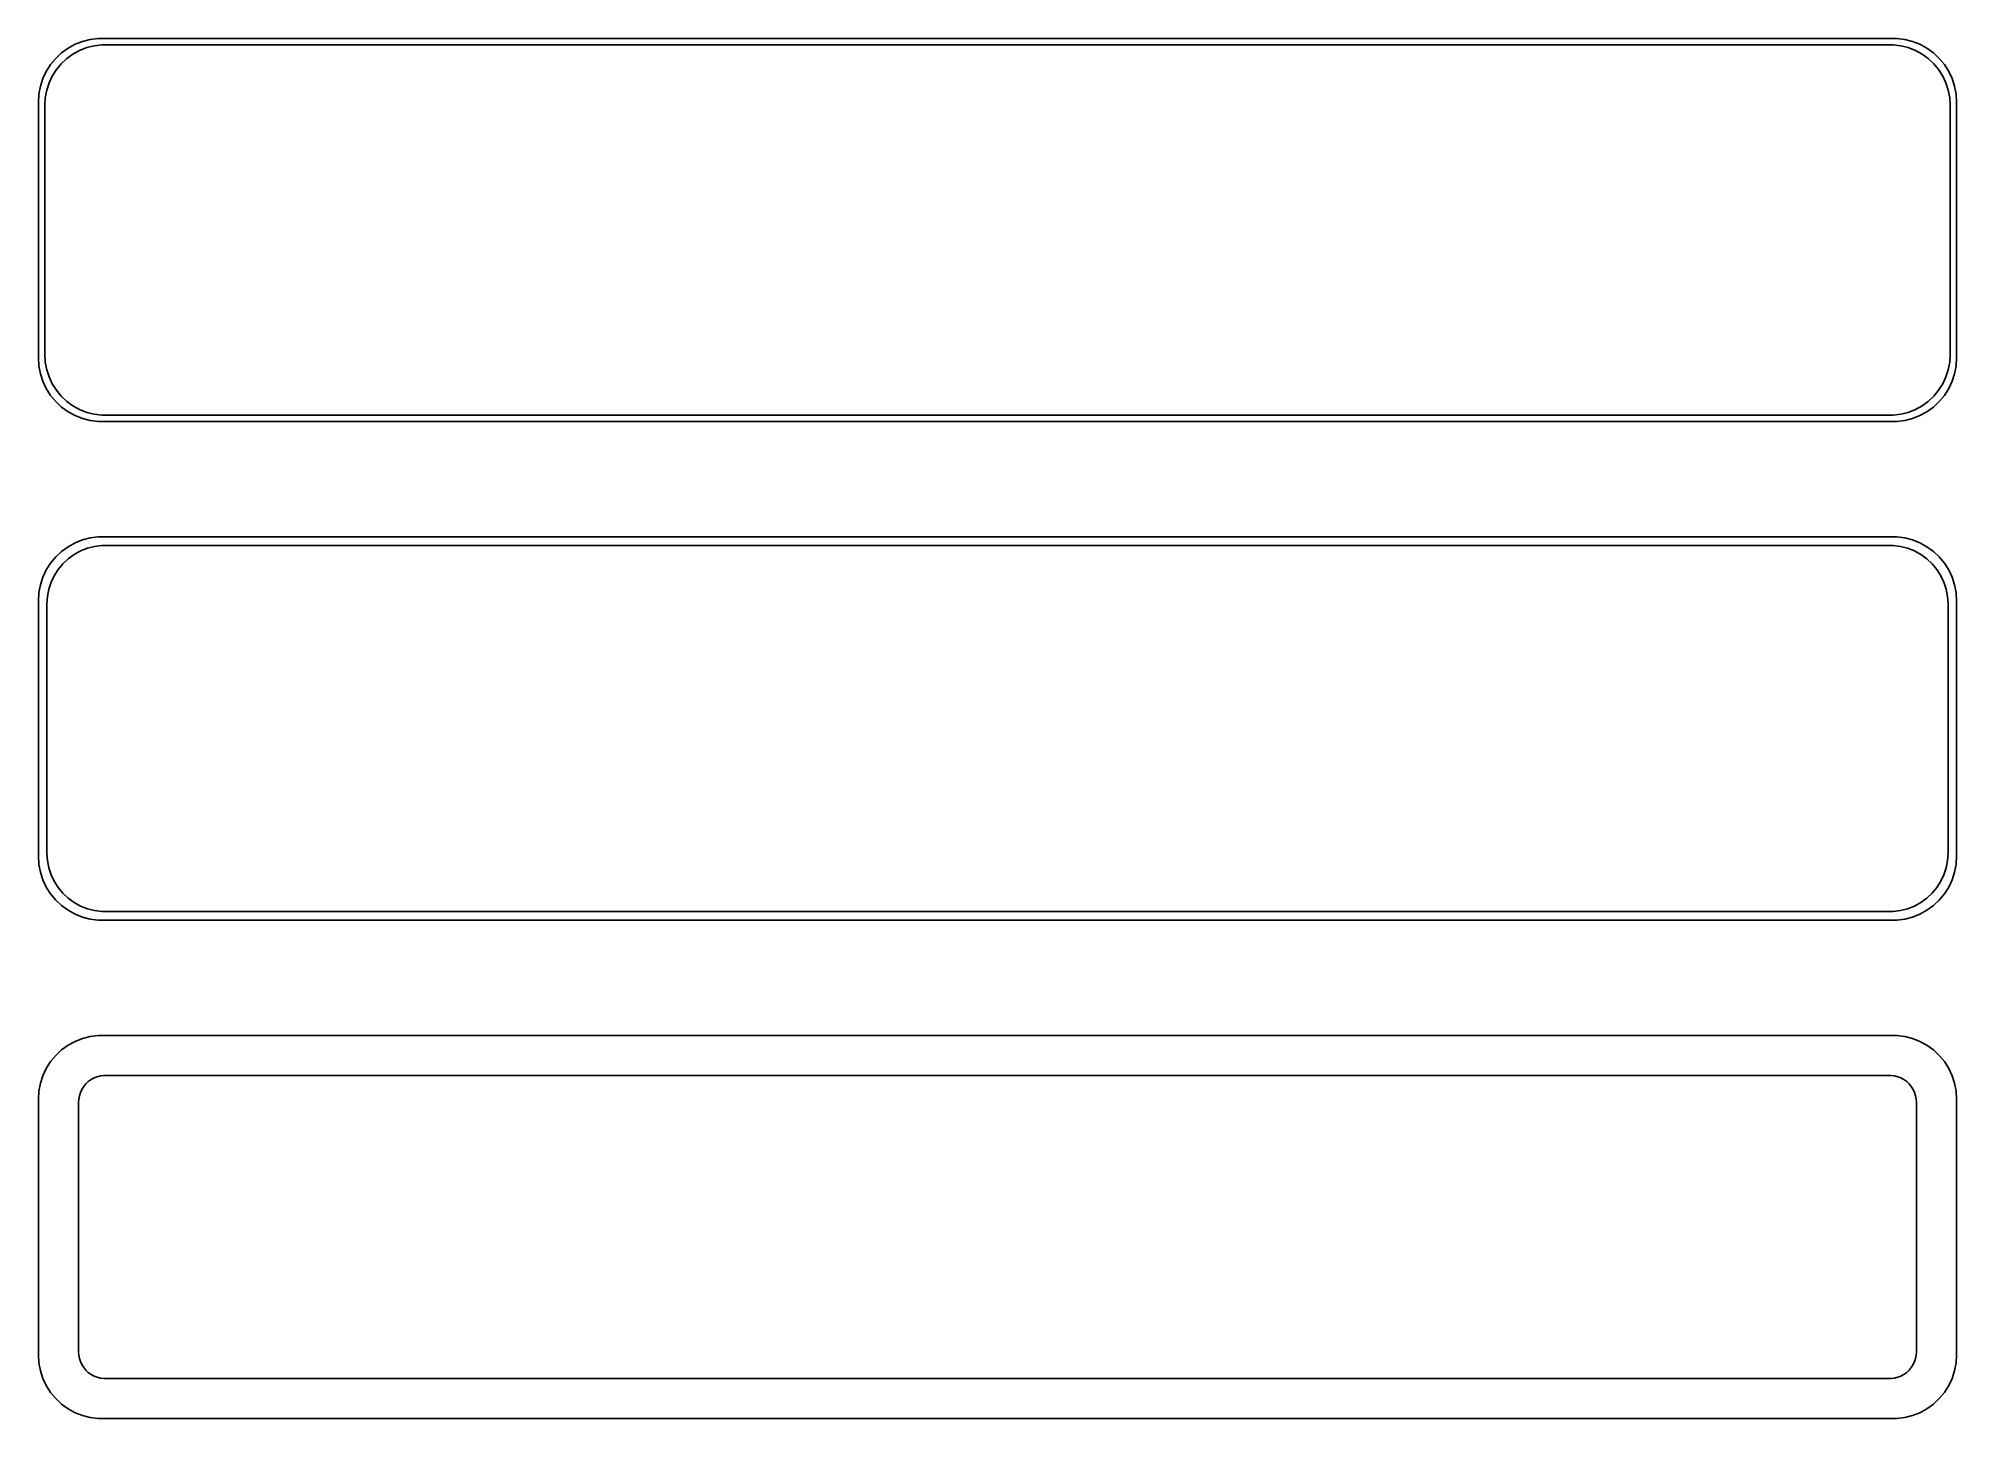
# Model space of a CAD drawing. Header units: metres. Extents: x -75 to 75, y 102 to 210.
import ezdxf

# ---------------------------------------------------------------- set-up
doc = ezdxf.new("R2010")
doc.units = ezdxf.units.M

msp = doc.modelspace()

# ---------------------------------------------------------------- linework, layer by layer
for p, q in [((-73.1871, 208.853), (-73.6448, 208.423)), ((-72.6791, 209.222), (-73.1871, 208.853)), ((-72.7778, 208.41), (-72.2952, 208.761)), ((-72.1289, 209.524), (-72.6791, 209.222)), ((-72.2952, 208.761), (-71.7724, 209.048)), ((-71.5451, 209.755), (-72.1289, 209.524)), ((-71.7724, 209.048), (-71.2178, 209.268)), ((-70.9369, 209.911), (-71.5451, 209.755)), ((-71.2178, 209.268), (-70.6401, 209.416)), ((-70.3139, 209.99), (-70.9369, 209.911)), ((-70.6401, 209.416), (-70.0482, 209.491)), ((70.3139, 209.99), (-70.3139, 209.99)), ((-70.0482, 209.491), (70.0482, 209.491)), ((70.0482, 209.491), (70.6401, 209.416)), ((70.9369, 209.911), (70.3139, 209.99)), ((70.6401, 209.416), (71.2178, 209.268)), ((71.5451, 209.755), (70.9369, 209.911)), ((71.2178, 209.268), (71.7724, 209.048)), ((72.1289, 209.524), (71.5451, 209.755)), ((71.7724, 209.048), (72.2952, 208.761)), ((72.6791, 209.222), (72.1289, 209.524)), ((72.2952, 208.761), (72.7778, 208.41)), ((73.1871, 208.853), (72.6791, 209.222)), ((73.6448, 208.423), (73.1871, 208.853)), ((-74.3815, 207.409), (-74.6489, 206.841)), ((-74.0451, 207.939), (-74.3815, 207.409)), ((-74.1664, 206.499), (-73.9125, 207.038)), ((-73.6448, 208.423), (-74.0451, 207.939)), ((-73.9125, 207.038), (-73.5928, 207.542)), ((-73.5928, 207.542), (-73.2126, 208.002)), ((-73.2126, 208.002), (-72.7778, 208.41)), ((72.7778, 208.41), (73.2126, 208.002)), ((73.2126, 208.002), (73.5928, 207.542)), ((73.5928, 207.542), (73.9125, 207.038)), ((74.0451, 207.939), (73.6448, 208.423)), ((73.9125, 207.038), (74.1664, 206.499)), ((74.3815, 207.409), (74.0451, 207.939)), ((74.6489, 206.841), (74.3815, 207.409)), ((-74.9606, 205.627), (-75, 205)), ((-74.8429, 206.243), (-74.9606, 205.627)), ((-74.6489, 206.841), (-74.8429, 206.243)), ((-74.4625, 205.345), (-74.3508, 205.931)), ((-74.3508, 205.931), (-74.1664, 206.499)), ((74.1664, 206.499), (74.3508, 205.931)), ((74.3508, 205.931), (74.4625, 205.345)), ((74.8429, 206.243), (74.6489, 206.841)), ((74.9606, 205.627), (74.8429, 206.243)), ((75, 205), (74.9606, 205.627)), ((-75, 205), (-75, 185)), ((-74.5, 204.75), (-74.4625, 205.345)), ((-74.5, 185.25), (-74.5, 204.75)), ((74.4625, 205.345), (74.5, 204.75)), ((74.5, 204.75), (74.5, 185.25)), ((75, 185), (75, 205)), ((-75, 185), (-74.9606, 184.373)), ((-74.4625, 184.655), (-74.5, 185.25)), ((-74.3508, 184.069), (-74.4625, 184.655)), ((74.4625, 184.655), (74.3508, 184.069)), ((74.5, 185.25), (74.4625, 184.655)), ((74.9606, 184.373), (75, 185)), ((-74.9606, 184.373), (-74.8429, 183.757)), ((-74.8429, 183.757), (-74.6489, 183.159)), ((-74.6489, 183.159), (-74.3815, 182.591)), ((-74.1664, 183.501), (-74.3508, 184.069)), ((-73.9125, 182.962), (-74.1664, 183.501)), ((74.1664, 183.501), (73.9125, 182.962)), ((74.3508, 184.069), (74.1664, 183.501)), ((74.3815, 182.591), (74.6489, 183.159)), ((74.6489, 183.159), (74.8429, 183.757)), ((74.8429, 183.757), (74.9606, 184.373)), ((-74.3815, 182.591), (-74.0451, 182.061)), ((-74.0451, 182.061), (-73.6448, 181.577)), ((-73.5928, 182.458), (-73.9125, 182.962)), ((-73.6448, 181.577), (-73.1871, 181.147)), ((-73.2126, 181.998), (-73.5928, 182.458)), ((-72.7778, 181.59), (-73.2126, 181.998)), ((-72.2952, 181.239), (-72.7778, 181.59)), ((72.7778, 181.59), (72.2952, 181.239)), ((73.2126, 181.998), (72.7778, 181.59)), ((73.1871, 181.147), (73.6448, 181.577)), ((73.5928, 182.458), (73.2126, 181.998)), ((73.9125, 182.962), (73.5928, 182.458)), ((73.6448, 181.577), (74.0451, 182.061)), ((74.0451, 182.061), (74.3815, 182.591)), ((-73.1871, 181.147), (-72.6791, 180.778)), ((-72.6791, 180.778), (-72.1289, 180.476)), ((-71.7724, 180.952), (-72.2952, 181.239)), ((-72.1289, 180.476), (-71.5451, 180.245)), ((-71.2178, 180.732), (-71.7724, 180.952)), ((-71.5451, 180.245), (-70.9369, 180.089)), ((-70.6401, 180.584), (-71.2178, 180.732)), ((-70.9369, 180.089), (-70.3139, 180.01)), ((-70.0482, 180.509), (-70.6401, 180.584)), ((-70.3139, 180.01), (70.3139, 180.01)), ((70.0482, 180.509), (-70.0482, 180.509)), ((70.6401, 180.584), (70.0482, 180.509)), ((70.3139, 180.01), (70.9369, 180.089)), ((71.2178, 180.732), (70.6401, 180.584)), ((70.9369, 180.089), (71.5451, 180.245)), ((71.7724, 180.952), (71.2178, 180.732)), ((71.5451, 180.245), (72.1289, 180.476)), ((72.2952, 181.239), (71.7724, 180.952)), ((72.1289, 180.476), (72.6791, 180.778)), ((72.6791, 180.778), (73.1871, 181.147)), ((-73.1871, 169.853), (-73.6448, 169.423)), ((-72.6791, 170.222), (-73.1871, 169.853)), ((-72.1289, 170.524), (-72.6791, 170.222)), ((-72.6684, 169.278), (-72.2032, 169.616)), ((-72.2032, 169.616), (-71.6994, 169.893)), ((-71.5451, 170.755), (-72.1289, 170.524)), ((-71.6994, 169.893), (-71.1648, 170.104)), ((-70.9369, 170.911), (-71.5451, 170.755)), ((-71.1648, 170.104), (-70.6079, 170.247)), ((-70.3139, 170.99), (-70.9369, 170.911)), ((-70.6079, 170.247), (-70.0375, 170.319)), ((70.3139, 170.99), (-70.3139, 170.99)), ((-70.0375, 170.319), (70.0375, 170.319)), ((70.0375, 170.319), (70.6079, 170.247)), ((70.9369, 170.911), (70.3139, 170.99)), ((70.6079, 170.247), (71.1648, 170.104)), ((71.5451, 170.755), (70.9369, 170.911)), ((71.1648, 170.104), (71.6994, 169.893)), ((72.1289, 170.524), (71.5451, 170.755)), ((71.6994, 169.893), (72.2032, 169.616)), ((72.6791, 170.222), (72.1289, 170.524)), ((72.2032, 169.616), (72.6684, 169.278)), ((73.1871, 169.853), (72.6791, 170.222)), ((73.6448, 169.423), (73.1871, 169.853)), ((-74.3815, 168.409), (-74.6489, 167.841)), ((-74.0451, 168.939), (-74.3815, 168.409)), ((-73.6448, 169.423), (-74.0451, 168.939)), ((-73.7621, 167.956), (-73.454, 168.441)), ((-73.454, 168.441), (-73.0875, 168.884)), ((-73.0875, 168.884), (-72.6684, 169.278)), ((72.6684, 169.278), (73.0875, 168.884)), ((73.0875, 168.884), (73.454, 168.441)), ((73.454, 168.441), (73.7621, 167.956)), ((74.0451, 168.939), (73.6448, 169.423)), ((74.3815, 168.409), (74.0451, 168.939)), ((74.6489, 167.841), (74.3815, 168.409)), ((-74.9606, 166.627), (-75, 166)), ((-74.8429, 167.243), (-74.9606, 166.627)), ((-74.6489, 167.841), (-74.8429, 167.243)), ((-74.2923, 166.324), (-74.1846, 166.889)), ((-74.1846, 166.889), (-74.0069, 167.435)), ((-74.0069, 167.435), (-73.7621, 167.956)), ((73.7621, 167.956), (74.0069, 167.435)), ((74.0069, 167.435), (74.1846, 166.889)), ((74.1846, 166.889), (74.2923, 166.324)), ((74.8429, 167.243), (74.6489, 167.841)), ((74.9606, 166.627), (74.8429, 167.243)), ((75, 166), (74.9606, 166.627)), ((-75, 166), (-75, 146)), ((-74.3284, 165.75), (-74.2923, 166.324)), ((-74.3284, 146.25), (-74.3284, 165.75)), ((74.2923, 166.324), (74.3284, 165.75)), ((74.3284, 165.75), (74.3284, 146.25)), ((75, 146), (75, 166)), ((-75, 146), (-74.9606, 145.373)), ((-74.2923, 145.676), (-74.3284, 146.25)), ((-74.1846, 145.111), (-74.2923, 145.676)), ((74.2923, 145.676), (74.1846, 145.111)), ((74.3284, 146.25), (74.2923, 145.676)), ((74.9606, 145.373), (75, 146)), ((-74.9606, 145.373), (-74.8429, 144.757)), ((-74.8429, 144.757), (-74.6489, 144.159)), ((-74.6489, 144.159), (-74.3815, 143.591)), ((-74.0069, 144.565), (-74.1846, 145.111)), ((-73.7621, 144.044), (-74.0069, 144.565)), ((-73.454, 143.559), (-73.7621, 144.044)), ((73.7621, 144.044), (73.454, 143.559)), ((74.0069, 144.565), (73.7621, 144.044)), ((74.1846, 145.111), (74.0069, 144.565)), ((74.3815, 143.591), (74.6489, 144.159)), ((74.6489, 144.159), (74.8429, 144.757)), ((74.8429, 144.757), (74.9606, 145.373)), ((-74.3815, 143.591), (-74.0451, 143.061)), ((-74.0451, 143.061), (-73.6448, 142.577)), ((-73.6448, 142.577), (-73.1871, 142.147)), ((-73.0875, 143.116), (-73.454, 143.559)), ((-72.6684, 142.722), (-73.0875, 143.116)), ((-72.2032, 142.384), (-72.6684, 142.722)), ((72.6684, 142.722), (72.2032, 142.384)), ((73.0875, 143.116), (72.6684, 142.722)), ((73.454, 143.559), (73.0875, 143.116)), ((73.1871, 142.147), (73.6448, 142.577)), ((73.6448, 142.577), (74.0451, 143.061)), ((74.0451, 143.061), (74.3815, 143.591)), ((-73.1871, 142.147), (-72.6791, 141.778)), ((-72.6791, 141.778), (-72.1289, 141.476)), ((-71.6994, 142.107), (-72.2032, 142.384)), ((-72.1289, 141.476), (-71.5451, 141.245)), ((-71.1648, 141.896), (-71.6994, 142.107)), ((-71.5451, 141.245), (-70.9369, 141.089)), ((-70.6079, 141.753), (-71.1648, 141.896)), ((-70.9369, 141.089), (-70.3139, 141.01)), ((-70.0375, 141.681), (-70.6079, 141.753)), ((-70.3139, 141.01), (70.3139, 141.01)), ((70.0375, 141.681), (-70.0375, 141.681)), ((70.6079, 141.753), (70.0375, 141.681)), ((70.3139, 141.01), (70.9369, 141.089)), ((71.1648, 141.896), (70.6079, 141.753)), ((70.9369, 141.089), (71.5451, 141.245)), ((71.6994, 142.107), (71.1648, 141.896)), ((71.5451, 141.245), (72.1289, 141.476)), ((72.2032, 142.384), (71.6994, 142.107)), ((72.1289, 141.476), (72.6791, 141.778)), ((72.6791, 141.778), (73.1871, 142.147)), ((-73.1871, 130.853), (-73.6448, 130.423)), ((-72.6791, 131.222), (-73.1871, 130.853)), ((-72.1289, 131.524), (-72.6791, 131.222)), ((-71.5451, 131.755), (-72.1289, 131.524)), ((-70.9369, 131.911), (-71.5451, 131.755)), ((-70.3139, 131.99), (-70.9369, 131.911)), ((70.3139, 131.99), (-70.3139, 131.99)), ((70.9369, 131.911), (70.3139, 131.99)), ((71.5451, 131.755), (70.9369, 131.911)), ((72.1289, 131.524), (71.5451, 131.755)), ((72.6791, 131.222), (72.1289, 131.524)), ((73.1871, 130.853), (72.6791, 131.222)), ((73.6448, 130.423), (73.1871, 130.853)), ((-74.3815, 129.409), (-74.6489, 128.841)), ((-74.0451, 129.939), (-74.3815, 129.409)), ((-73.6448, 130.423), (-74.0451, 129.939)), ((74.0451, 129.939), (73.6448, 130.423)), ((74.3815, 129.409), (74.0451, 129.939)), ((74.6489, 128.841), (74.3815, 129.409)), ((-74.9606, 127.627), (-75, 127)), ((-74.8429, 128.243), (-74.9606, 127.627)), ((-74.6489, 128.841), (-74.8429, 128.243)), ((-71.7934, 127.275), (-71.7115, 127.527)), ((-71.7115, 127.527), (-71.5987, 127.766)), ((-71.5987, 127.766), (-71.4567, 127.99)), ((-71.4567, 127.99), (-71.2879, 128.194)), ((-71.2879, 128.194), (-71.0947, 128.375)), ((-71.0947, 128.375), (-70.8804, 128.531)), ((-70.8804, 128.531), (-70.6482, 128.659)), ((-70.6482, 128.659), (-70.4019, 128.756)), ((-70.4019, 128.756), (-70.1453, 128.822)), ((-70.1453, 128.822), (-69.8825, 128.855)), ((-69.8825, 128.855), (69.8825, 128.855)), ((69.8825, 128.855), (70.1453, 128.822)), ((70.1453, 128.822), (70.4019, 128.756)), ((70.4019, 128.756), (70.6482, 128.659)), ((70.6482, 128.659), (70.8804, 128.531)), ((70.8804, 128.531), (71.0947, 128.375)), ((71.0947, 128.375), (71.2879, 128.194)), ((71.2879, 128.194), (71.4567, 127.99)), ((71.4567, 127.99), (71.5987, 127.766)), ((71.5987, 127.766), (71.7115, 127.527)), ((71.7115, 127.527), (71.7934, 127.275)), ((74.8429, 128.243), (74.6489, 128.841)), ((74.9606, 127.627), (74.8429, 128.243)), ((75, 127), (74.9606, 127.627)), ((-75, 127), (-75, 107)), ((-71.8596, 126.75), (-71.843, 127.014)), ((-71.8596, 107.25), (-71.8596, 126.75)), ((-71.843, 127.014), (-71.7934, 127.275)), ((71.7934, 127.275), (71.843, 127.014)), ((71.843, 127.014), (71.8596, 126.75)), ((71.8596, 126.75), (71.8596, 107.25)), ((75, 107), (75, 127)), ((-75, 107), (-74.9606, 106.373)), ((-71.843, 106.986), (-71.8596, 107.25)), ((-71.7934, 106.725), (-71.843, 106.986)), ((-71.7115, 106.473), (-71.7934, 106.725)), ((71.7934, 106.725), (71.7115, 106.473)), ((71.843, 106.986), (71.7934, 106.725)), ((71.8596, 107.25), (71.843, 106.986)), ((74.9606, 106.373), (75, 107)), ((-74.9606, 106.373), (-74.8429, 105.757)), ((-74.8429, 105.757), (-74.6489, 105.159)), ((-74.6489, 105.159), (-74.3815, 104.591)), ((-71.5987, 106.234), (-71.7115, 106.473)), ((-71.4567, 106.01), (-71.5987, 106.234)), ((-71.2879, 105.806), (-71.4567, 106.01)), ((-71.0947, 105.625), (-71.2879, 105.806)), ((-70.8804, 105.469), (-71.0947, 105.625)), ((-70.6482, 105.341), (-70.8804, 105.469)), ((-70.4019, 105.244), (-70.6482, 105.341)), ((-70.1453, 105.178), (-70.4019, 105.244)), ((-69.8825, 105.145), (-70.1453, 105.178)), ((69.8825, 105.145), (-69.8825, 105.145)), ((70.1453, 105.178), (69.8825, 105.145)), ((70.4019, 105.244), (70.1453, 105.178)), ((70.6482, 105.341), (70.4019, 105.244)), ((70.8804, 105.469), (70.6482, 105.341)), ((71.0947, 105.625), (70.8804, 105.469)), ((71.2879, 105.806), (71.0947, 105.625)), ((71.4567, 106.01), (71.2879, 105.806)), ((71.5987, 106.234), (71.4567, 106.01)), ((71.7115, 106.473), (71.5987, 106.234)), ((74.3815, 104.591), (74.6489, 105.159)), ((74.6489, 105.159), (74.8429, 105.757)), ((74.8429, 105.757), (74.9606, 106.373)), ((-74.3815, 104.591), (-74.0451, 104.061)), ((-74.0451, 104.061), (-73.6448, 103.577)), ((-73.6448, 103.577), (-73.1871, 103.147)), ((73.1871, 103.147), (73.6448, 103.577)), ((73.6448, 103.577), (74.0451, 104.061)), ((74.0451, 104.061), (74.3815, 104.591)), ((-73.1871, 103.147), (-72.6791, 102.778)), ((-72.6791, 102.778), (-72.1289, 102.476)), ((-72.1289, 102.476), (-71.5451, 102.245)), ((-71.5451, 102.245), (-70.9369, 102.089)), ((-70.9369, 102.089), (-70.3139, 102.01)), ((-70.3139, 102.01), (70.3139, 102.01)), ((70.3139, 102.01), (70.9369, 102.089)), ((70.9369, 102.089), (71.5451, 102.245)), ((71.5451, 102.245), (72.1289, 102.476)), ((72.1289, 102.476), (72.6791, 102.778)), ((72.6791, 102.778), (73.1871, 103.147))]:
    msp.add_line(p, q)

doc.saveas('drawing.dxf')
